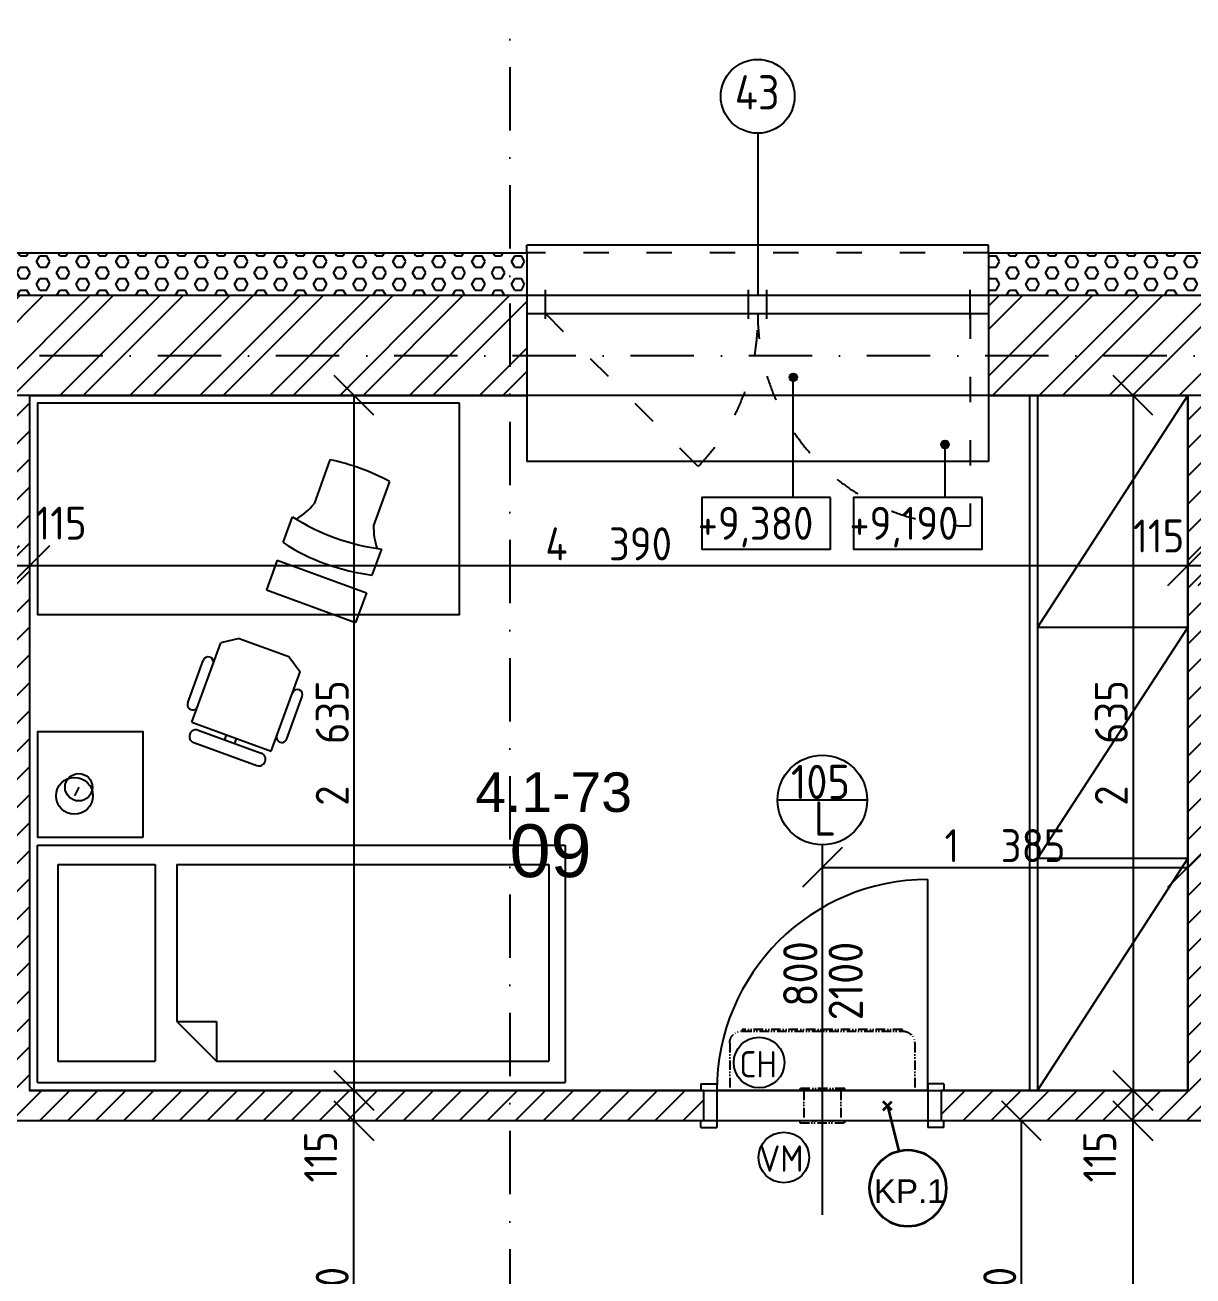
# Model space of a CAD drawing. Extents: x 4511820 to 5180432, y -1526536 to -944957.
# Drawn here: x 5030268 to 5034696, y -1072456 to -1067714 of the extents above; entities that cross this region are included whole.
import ezdxf

# ---------------------------------------------------------------- set-up
doc = ezdxf.new("R2010")
doc.units = 0
doc.header["$MEASUREMENT"] = 0
for name, pattern in [('ACAD_ISO03W100', [30, 12, -18]), ('ACAD_ISO12W100', [22, 12, -3, 0.5, -3, 0.5, -3]), ('BODKOCIARKOVANA_3', [5.6, 3, -1.3, 0, -1.3])]:
    doc.linetypes.add(name, pattern=pattern)
doc.layers.get('0').update_dxf_attribs({"linetype": 'CONTINUOUS'})
doc.layers.get('Defpoints').update_dxf_attribs({"color": 61, "linetype": 'CONTINUOUS'})
for name, color, linetype in [('DVERE', 45, 'CONTINUOUS'), ('HATCH', 7, 'CONTINUOUS'), ('KÓTY', 4, 'CONTINUOUS'), ('MÚRY', 1, 'CONTINUOUS'), ('OKNÁ', 143, 'CONTINUOUS'), ('osi', 253, 'CONTINUOUS'), ('Plochy', 41, 'CONTINUOUS'), ('POPIS', 7, 'CONTINUOUS'), ('TENKÁ', 7, 'CONTINUOUS'), ('ZARIADENIE', 47, 'CONTINUOUS'), ('ZZ-chladenie', 133, 'CONTINUOUS'), ('zz-vetr', 52, 'CONTINUOUS'), ('ŠRAFY', 82, 'CONTINUOUS')]:
    doc.layers.add(name, color=color, linetype=linetype)
doc.layers.add('preklady', color=74, linetype='CONTINUOUS', lineweight=35)
doc.styles.add('ARIAL', font='arial.ttf')
doc.styles.add('STYLE1', font='isocp.shx')
doc.dimstyles.new('STANDARD-50', dxfattribs={"dimtxt": 125, "dimasz": 150, "dimexe": 10, "dimexo": 200, "dimgap": 20, "dimtad": 1, "dimdsep": 46, "dimlunit": 6, "dimtxsty": 'STYLE1', "dimblk1": 'OBLIQUE', "dimblk2": 'OBLIQUE', "dimsah": 1, "dimcen": 2.5, "dimse1": 1, "dimse2": 1, "dimadec": 0, "dimazin": 0, "dimtfac": 1, "dimtmove": 1, "dimatfit": 3, "dimldrblk": 'OBLIQUE', "dimfxl": 1, "dimtolj": 1, "dimtzin": 0, "dimarcsym": 0})
pattern_1 = [(45, (462343.18, 70767), (-132.5825215, 132.5825215), []), (45, (462431.57, 70767), (-132.5825215, 132.5825215), [])]
pattern_2 = [(45, (515270.5, 400718.02), (-53.0330086, 53.0330086), [])]

# ---------------------------------------------------------------- blocks, each defined once
blk = doc.blocks.new('JEDNOPOSTEL')
at = {"layer": 'ZARIADENIE', "ltscale": 0.25}
for p, q in [((4449069, -1322230.2), (4447069, -1322230.2)), ((4447069, -1323130.2), (4447069, -1322230.2)), ((4449069, -1322230.2), (4449069, -1323130.2)), ((4449069, -1323130.2), (4447069, -1323130.2)), ((4448913, -1323349.6), (4448929.1, -1323317.4))]:
    blk.add_line(p, q, dxfattribs=at)
at = {"layer": 'ZARIADENIE', "color": 76, "ltscale": 0.25}
for p, q in [((4448390.6, -1322311.3), (4447130.6, -1322311.3)), ((4447130.6, -1323056.9), (4447130.6, -1322311.3)), ((4448540.6, -1322461.3), (4448390.6, -1322311.3)), ((4448390.6, -1322461.3), (4448390.6, -1322311.3)), ((4448992.6, -1322311.3), (4448623.3, -1322311.3)), ((4448623.3, -1323056.9), (4448623.3, -1322311.3)), ((4448992.6, -1323056.9), (4448992.6, -1322311.3)), ((4448540.6, -1322461.3), (4448390.6, -1322461.3)), ((4448540.6, -1323056.9), (4448540.6, -1322461.3)), ((4448540.6, -1323056.9), (4447130.6, -1323056.9)), ((4448992.6, -1323056.9), (4448623.3, -1323056.9))]:
    blk.add_line(p, q, dxfattribs=at)
at = {"layer": 'ZARIADENIE'}
blk.add_lwpolyline([(4448669, -1323160.2), (4448669, -1323560.2), (4449069, -1323560.2), (4449069, -1323160.2)], close=True, dxfattribs=at)
at = {"layer": 'ZARIADENIE', "ltscale": 0.25}
for centre, radius in [((4448929.1, -1323317.4), 69.7), ((4448913, -1323349.6), 51.9)]:
    blk.add_circle(centre, radius, dxfattribs=at)
blk = doc.blocks.new('_OBLIQUE')
at = {"color": 0, "linetype": 'ByBlock'}
blk.add_line((-0.5, -0.5), (0.5, 0.5), dxfattribs=at)
blk = doc.blocks.new('*D20401')
at = {"layer": 'Defpoints', "color": 0}
for p in [(5030171, -1069688.5), (5030286, -1069736.2), (5030286, -1069763.5)]:
    blk.add_point(p, dxfattribs=at)
at = {"layer": 'KÓTY', "color": 0, "lineweight": -2}
blk.add_line((5030171, -1069763.5), (5030286, -1069763.5), dxfattribs=at)
at = {"layer": 'KÓTY', "color": 0, "linetype": 'ByBlock', "lineweight": -2, "xscale": 150, "yscale": 150, "zscale": 150, "rotation": 180}
blk.add_blockref('_OBLIQUE', (5030171, -1069763.5), dxfattribs=at)
at = {"layer": 'KÓTY', "color": 0, "linetype": 'ByBlock', "lineweight": -2, "xscale": 150, "yscale": 150, "zscale": 150}
blk.add_blockref('_OBLIQUE', (5030286, -1069763.5), dxfattribs=at)
at = {"layer": 'KÓTY', "color": 0, "insert": (5030405, -1069602.5), "char_height": 125, "attachment_point": 5, "style": 'STYLE1'}
blk.add_mtext('\\A1;115', dxfattribs=at)
blk = doc.blocks.new('*D20402')
at = {"layer": 'Defpoints', "color": 0}
for p in [(5030286, -1069736.2), (5034676, -1069736.2), (5034676, -1069763.5)]:
    blk.add_point(p, dxfattribs=at)
at = {"layer": 'KÓTY', "color": 0, "lineweight": -2}
blk.add_line((5030286, -1069763.5), (5034676, -1069763.5), dxfattribs=at)
at = {"layer": 'KÓTY', "color": 0, "linetype": 'ByBlock', "lineweight": -2, "xscale": 150, "yscale": 150, "zscale": 150, "rotation": 180}
blk.add_blockref('_OBLIQUE', (5030286, -1069763.5), dxfattribs=at)
at = {"layer": 'KÓTY', "color": 0, "linetype": 'ByBlock', "lineweight": -2, "xscale": 150, "yscale": 150, "zscale": 150}
blk.add_blockref('_OBLIQUE', (5034676, -1069763.5), dxfattribs=at)
at = {"layer": 'KÓTY', "color": 0, "insert": (5032481, -1069681), "char_height": 125, "attachment_point": 5, "style": 'STYLE1'}
blk.add_mtext('\\A1;4ﾠ390', dxfattribs=at)
blk = doc.blocks.new('*D20403')
at = {"layer": 'Defpoints', "color": 0}
for p in [(5034676, -1069736.2), (5034791, -1069736.2), (5034791, -1069763.5)]:
    blk.add_point(p, dxfattribs=at)
at = {"layer": 'KÓTY', "color": 0, "lineweight": -2}
blk.add_line((5034676, -1069763.5), (5034791, -1069763.5), dxfattribs=at)
at = {"layer": 'KÓTY', "color": 0, "linetype": 'ByBlock', "lineweight": -2, "xscale": 150, "yscale": 150, "zscale": 150, "rotation": 180}
blk.add_blockref('_OBLIQUE', (5034676, -1069763.5), dxfattribs=at)
at = {"layer": 'KÓTY', "color": 0, "linetype": 'ByBlock', "lineweight": -2, "xscale": 150, "yscale": 150, "zscale": 150}
blk.add_blockref('_OBLIQUE', (5034791, -1069763.5), dxfattribs=at)
at = {"layer": 'KÓTY', "color": 0, "insert": (5034566, -1069651), "char_height": 125, "attachment_point": 5, "style": 'STYLE1'}
blk.add_mtext('\\A1;115', dxfattribs=at)
blk = doc.blocks.new('*D20405')
at = {"layer": 'Defpoints', "color": 0}
for p in [(5034676, -1070907.5), (5033291, -1071060.4), (5034676, -1071060.4)]:
    blk.add_point(p, dxfattribs=at)
at = {"layer": 'KÓTY', "color": 0, "lineweight": -2}
blk.add_line((5033291, -1070907.5), (5034676, -1070907.5), dxfattribs=at)
at = {"layer": 'KÓTY', "color": 0, "linetype": 'ByBlock', "lineweight": -2, "xscale": 150, "yscale": 150, "zscale": 150, "rotation": 180}
blk.add_blockref('_OBLIQUE', (5033291, -1070907.5), dxfattribs=at)
at = {"layer": 'KÓTY', "color": 0, "linetype": 'ByBlock', "lineweight": -2, "xscale": 150, "yscale": 150, "zscale": 150}
blk.add_blockref('_OBLIQUE', (5034676, -1070907.5), dxfattribs=at)
at = {"layer": 'KÓTY', "color": 0, "insert": (5033983.5, -1070825), "char_height": 125, "attachment_point": 5, "style": 'STYLE1'}
blk.add_mtext('\\A1;1ﾠ385', dxfattribs=at)
blk = doc.blocks.new('*D20495')
at = {"layer": 'Defpoints', "color": 0}
for p in [(5033521, -1071868.2), (5034469, -1071868.2), (5033521, -1075428.2)]:
    blk.add_point(p, dxfattribs=at)
at = {"layer": 'KÓTY', "color": 0, "lineweight": -2}
blk.add_line((5034469, -1075428.2), (5034469, -1071868.2), dxfattribs=at)
at = {"layer": 'KÓTY', "color": 0, "linetype": 'ByBlock', "lineweight": -2, "xscale": 150, "yscale": 150, "zscale": 150}
for p, rotation in [((5034469, -1071868.2), 90), ((5034469, -1075428.2), 270)]:
    blk.add_blockref('_OBLIQUE', p, dxfattribs=dict(at, rotation=rotation))
at = {"layer": 'KÓTY', "color": 0, "insert": (5034386.5, -1073648.2), "char_height": 125, "attachment_point": 5, "rotation": 90, "style": 'STYLE1'}
blk.add_mtext('\\A1;3ﾠ560', dxfattribs=at)
blk = doc.blocks.new('*D20496')
at = {"layer": 'Defpoints', "color": 0}
for p in [(5034676, -1069118.2), (5034469, -1071753.2), (5034676, -1071753.2)]:
    blk.add_point(p, dxfattribs=at)
at = {"layer": 'KÓTY', "color": 0, "lineweight": -2}
blk.add_line((5034469, -1069118.2), (5034469, -1071753.2), dxfattribs=at)
at = {"layer": 'KÓTY', "color": 0, "linetype": 'ByBlock', "lineweight": -2, "xscale": 150, "yscale": 150, "zscale": 150}
for p, rotation in [((5034469, -1069118.2), 90), ((5034469, -1071753.2), 270)]:
    blk.add_blockref('_OBLIQUE', p, dxfattribs=dict(at, rotation=rotation))
at = {"layer": 'KÓTY', "color": 0, "insert": (5034386.5, -1070435.7), "char_height": 125, "attachment_point": 5, "rotation": 90, "style": 'STYLE1'}
blk.add_mtext('\\A1;2ﾠ635', dxfattribs=at)
blk = doc.blocks.new('*D20497')
at = {"layer": 'Defpoints', "color": 0}
for p in [(5034676, -1071753.2), (5034469, -1071868.2), (5034676, -1071868.2)]:
    blk.add_point(p, dxfattribs=at)
at = {"layer": 'KÓTY', "color": 0, "lineweight": -2}
blk.add_line((5034469, -1071753.2), (5034469, -1071868.2), dxfattribs=at)
at = {"layer": 'KÓTY', "color": 0, "linetype": 'ByBlock', "lineweight": -2, "xscale": 150, "yscale": 150, "zscale": 150}
for p, rotation in [((5034469, -1071753.2), 90), ((5034469, -1071868.2), 270)]:
    blk.add_blockref('_OBLIQUE', p, dxfattribs=dict(at, rotation=rotation))
at = {"layer": 'KÓTY', "color": 0, "insert": (5034342.5, -1072005), "char_height": 125, "attachment_point": 5, "rotation": 90, "style": 'STYLE1'}
blk.add_mtext('\\A1;115', dxfattribs=at)
blk = doc.blocks.new('*D20499')
at = {"layer": 'Defpoints', "color": 0}
for p in [(5033521, -1071868.2), (5034046, -1071868.2), (5033521, -1073428.2)]:
    blk.add_point(p, dxfattribs=at)
at = {"layer": 'KÓTY', "color": 0, "lineweight": -2}
blk.add_line((5034046, -1073428.2), (5034046, -1071868.2), dxfattribs=at)
at = {"layer": 'KÓTY', "color": 0, "linetype": 'ByBlock', "lineweight": -2, "xscale": 150, "yscale": 150, "zscale": 150}
for p, rotation in [((5034046, -1071868.2), 90), ((5034046, -1073428.2), 270)]:
    blk.add_blockref('_OBLIQUE', p, dxfattribs=dict(at, rotation=rotation))
at = {"layer": 'KÓTY', "color": 0, "insert": (5033963.5, -1072648.2), "char_height": 125, "attachment_point": 5, "rotation": 90, "style": 'STYLE1'}
blk.add_mtext('\\A1;1ﾠ560', dxfattribs=at)
blk = doc.blocks.new('*D20502')
at = {"layer": 'Defpoints', "color": 0}
for p in [(5031515.5, -1071868.2), (5031696, -1071868.2), (5031696, -1073428.2)]:
    blk.add_point(p, dxfattribs=at)
at = {"layer": 'KÓTY', "color": 0, "lineweight": -2}
blk.add_line((5031515.5, -1073428.2), (5031515.5, -1071868.2), dxfattribs=at)
at = {"layer": 'KÓTY', "color": 0, "linetype": 'ByBlock', "lineweight": -2, "xscale": 150, "yscale": 150, "zscale": 150}
for p, rotation in [((5031515.5, -1071868.2), 90), ((5031515.5, -1073428.2), 270)]:
    blk.add_blockref('_OBLIQUE', p, dxfattribs=dict(at, rotation=rotation))
at = {"layer": 'KÓTY', "color": 0, "insert": (5031433, -1072648.2), "char_height": 125, "attachment_point": 5, "rotation": 90, "style": 'STYLE1'}
blk.add_mtext('\\A1;1ﾠ560', dxfattribs=at)
blk = doc.blocks.new('*D20503')
at = {"layer": 'Defpoints', "color": 0}
for p in [(5031722.5, -1069118.2), (5031515.5, -1071753.2), (5031722.5, -1071753.2)]:
    blk.add_point(p, dxfattribs=at)
at = {"layer": 'KÓTY', "color": 0, "lineweight": -2}
blk.add_line((5031515.5, -1069118.2), (5031515.5, -1071753.2), dxfattribs=at)
at = {"layer": 'KÓTY', "color": 0, "linetype": 'ByBlock', "lineweight": -2, "xscale": 150, "yscale": 150, "zscale": 150}
for p, rotation in [((5031515.5, -1069118.2), 90), ((5031515.5, -1071753.2), 270)]:
    blk.add_blockref('_OBLIQUE', p, dxfattribs=dict(at, rotation=rotation))
at = {"layer": 'KÓTY', "color": 0, "insert": (5031433, -1070435.7), "char_height": 125, "attachment_point": 5, "rotation": 90, "style": 'STYLE1'}
blk.add_mtext('\\A1;2ﾠ635', dxfattribs=at)
blk = doc.blocks.new('*D20504')
at = {"layer": 'Defpoints', "color": 0}
for p in [(5031722.5, -1071753.2), (5031515.5, -1071868.2), (5031722.5, -1071868.2)]:
    blk.add_point(p, dxfattribs=at)
at = {"layer": 'KÓTY', "color": 0, "lineweight": -2}
blk.add_line((5031515.5, -1071753.2), (5031515.5, -1071868.2), dxfattribs=at)
at = {"layer": 'KÓTY', "color": 0, "linetype": 'ByBlock', "lineweight": -2, "xscale": 150, "yscale": 150, "zscale": 150}
for p, rotation in [((5031515.5, -1071753.2), 90), ((5031515.5, -1071868.2), 270)]:
    blk.add_blockref('_OBLIQUE', p, dxfattribs=dict(at, rotation=rotation))
at = {"layer": 'KÓTY', "color": 0, "insert": (5031389, -1072005), "char_height": 125, "attachment_point": 5, "rotation": 90, "style": 'STYLE1'}
blk.add_mtext('\\A1;115', dxfattribs=at)
blk = doc.blocks.new('chlad2')
at = {"layer": 'ZZ-chladenie', "linetype": 'ACAD_ISO12W100', "ltscale": 3}
for p, q in [((5102412.5, -1105747.3), (5102592.5, -1105747.3)), ((5102412.5, -1106448.4), (5102592.5, -1106448.4))]:
    blk.add_line(p, q, dxfattribs=at)
blk.add_lwpolyline([(5102367.5, -1106402), (5102360.8, -1106402), (5102360.8, -1105794.8), (5102367.5, -1105794.8)], close=True, dxfattribs=at)
for centre, start, end in [((5102412.5, -1105792.3), 90, 180), ((5102412.5, -1106403.4), 180, 270)]:
    blk.add_arc(centre, 45, start, end, dxfattribs=at)
blk = doc.blocks.new('*D45349')
at = {"layer": 'Defpoints', "color": 0}
for p in [(5032171, -1066883.6), (5030171, -1068738.2), (5032171, -1068738.2)]:
    blk.add_point(p, dxfattribs=at)
at = {"layer": 'KÓTY', "color": 0, "lineweight": -2}
blk.add_line((5030171, -1066883.6), (5032171, -1066883.6), dxfattribs=at)
at = {"layer": 'KÓTY', "color": 0, "linetype": 'ByBlock', "lineweight": -2, "xscale": 150, "yscale": 150, "zscale": 150, "rotation": 180}
blk.add_blockref('_OBLIQUE', (5030171, -1066883.6), dxfattribs=at)
at = {"layer": 'KÓTY', "color": 0, "linetype": 'ByBlock', "lineweight": -2, "xscale": 150, "yscale": 150, "zscale": 150}
blk.add_blockref('_OBLIQUE', (5032171, -1066883.6), dxfattribs=at)
at = {"layer": 'KÓTY', "color": 0, "insert": (5031171, -1066801.1), "char_height": 125, "attachment_point": 5, "style": 'STYLE1'}
blk.add_mtext('\\A1;2ﾠ000', dxfattribs=at)
blk = doc.blocks.new('*D45350')
at = {"layer": 'Defpoints', "color": 0}
for p in [(5033921, -1066883.6), (5032171, -1068738.2), (5033921, -1068738.2)]:
    blk.add_point(p, dxfattribs=at)
at = {"layer": 'KÓTY', "color": 0, "lineweight": -2}
blk.add_line((5032171, -1066883.6), (5033921, -1066883.6), dxfattribs=at)
at = {"layer": 'KÓTY', "color": 0, "linetype": 'ByBlock', "lineweight": -2, "xscale": 150, "yscale": 150, "zscale": 150, "rotation": 180}
blk.add_blockref('_OBLIQUE', (5032171, -1066883.6), dxfattribs=at)
at = {"layer": 'KÓTY', "color": 0, "linetype": 'ByBlock', "lineweight": -2, "xscale": 150, "yscale": 150, "zscale": 150}
blk.add_blockref('_OBLIQUE', (5033921, -1066883.6), dxfattribs=at)
at = {"layer": 'KÓTY', "color": 0, "insert": (5033046, -1066801.1), "char_height": 125, "attachment_point": 5, "style": 'STYLE1'}
blk.add_mtext('\\A1;1ﾠ750', dxfattribs=at)
blk = doc.blocks.new('*D45351')
at = {"layer": 'Defpoints', "color": 0}
for p in [(5035671, -1066883.6), (5033921, -1068738.2), (5035671, -1068738.2)]:
    blk.add_point(p, dxfattribs=at)
at = {"layer": 'KÓTY', "color": 0, "lineweight": -2}
blk.add_line((5033921, -1066883.6), (5035671, -1066883.6), dxfattribs=at)
at = {"layer": 'KÓTY', "color": 0, "linetype": 'ByBlock', "lineweight": -2, "xscale": 150, "yscale": 150, "zscale": 150, "rotation": 180}
blk.add_blockref('_OBLIQUE', (5033921, -1066883.6), dxfattribs=at)
at = {"layer": 'KÓTY', "color": 0, "linetype": 'ByBlock', "lineweight": -2, "xscale": 150, "yscale": 150, "zscale": 150}
blk.add_blockref('_OBLIQUE', (5035671, -1066883.6), dxfattribs=at)
at = {"layer": 'KÓTY', "color": 0, "insert": (5034796, -1066801.1), "char_height": 125, "attachment_point": 5, "style": 'STYLE1'}
blk.add_mtext('\\A1;1ﾠ750', dxfattribs=at)

msp = doc.modelspace()

# ---------------------------------------------------------------- hatches: boundary and pattern name
at = {"layer": 'HATCH'}
h = msp.add_hatch(color=256, dxfattribs=at)
h.dxf.hatch_style = 1
h.paths.add_polyline_path([(5033196, -1069049.672, -2.41421356), (5033181, -1069034.672, -0.41421356)])
h = msp.add_hatch(color=256, dxfattribs=at)
h.dxf.hatch_style = 1
h.paths.add_polyline_path([(5033771, -1069304.172, -2.41421356), (5033756, -1069289.172, -0.41421356)])
at = {"layer": 'ŠRAFY'}
h = msp.add_hatch(dxfattribs=at)
h.set_pattern_fill('HEX', color=256, scale=200)
h.paths.add_polyline_path([(5032171, -1068738.172), (5032171, -1068578.172), (5030171, -1068578.172), (5030171, -1068738.172)])
h = msp.add_hatch(dxfattribs=at)
h.set_pattern_fill('HEX', color=256, scale=200)
h.paths.add_polyline_path([(5035671, -1068578.172), (5033921, -1068578.172), (5033921, -1068738.172), (5035671, -1068738.172)])
h = msp.add_hatch(dxfattribs=at)
h.set_pattern_fill('ANSI32', color=256, scale=500)
h.set_pattern_definition(pattern_1)
h.paths.add_polyline_path([(5030171, -1068738.172), (5030171, -1068808.172), (5030171, -1069118.172), (5030286, -1069118.172), (5032171, -1069118.172), (5032171, -1068808.172), (5032171, -1068738.172)])
h = msp.add_hatch(dxfattribs=at)
h.set_pattern_fill('ANSI32', color=256, scale=500)
h.set_pattern_definition(pattern_1)
h.paths.add_polyline_path([(5033921, -1068738.172), (5033921, -1068808.172), (5033921, -1069118.172), (5034676, -1069118.172), (5034791, -1069118.172), (5035671, -1069118.172), (5035671, -1068808.172), (5035671, -1068738.172)])
at = {"layer": 'ŠRAFY', "ltscale": 0.25}
h = msp.add_hatch(dxfattribs=at)
h.set_pattern_fill('ANSI31', color=256, scale=600, style=0)
h.set_pattern_definition(pattern_2)
h.paths.add_polyline_path([(5032841, -1071868.172), (5032841, -1071753.172), (5032831, -1071753.172), (5030286, -1071753.172), (5030286, -1069118.172), (5030171, -1069118.172), (5030171, -1071868.172), (5032831, -1071868.172)])
h = msp.add_hatch(dxfattribs=at)
h.set_pattern_fill('ANSI31', color=256, scale=600, style=0)
h.set_pattern_definition(pattern_2)
h.paths.add_polyline_path([(5034831, -1071868.172), (5034841, -1071868.172), (5034841, -1071753.172), (5034831, -1071753.172), (5034791, -1071753.172), (5034791, -1069118.172), (5034676, -1069118.172), (5034676, -1071753.172), (5033751, -1071753.172), (5033741, -1071753.172), (5033741, -1071868.172), (5033751, -1071868.172)])

# ---------------------------------------------------------------- linework, layer by layer
at = {"layer": 'DVERE', "ltscale": 0.25}
for p, q in [((5033461, -1070652.016), (5033121, -1070652.016)), ((5033291, -1072224.672), (5033291, -1070822.016)), ((5033691, -1071753.172), (5033691, -1070953.172)), ((5032831, -1071728.172), (5032891, -1071728.172)), ((5032831, -1071728.172), (5032831, -1071753.172)), ((5032891, -1071728.172), (5032891, -1071893.172)), ((5033751, -1071728.172), (5033691, -1071728.172)), ((5033691, -1071728.172), (5033691, -1071893.172)), ((5033751, -1071728.172), (5033751, -1071753.172)), ((5033691, -1071753.172), (5032891, -1071753.172)), ((5032831, -1071893.172), (5032831, -1071868.172)), ((5033691, -1071868.172), (5032891, -1071868.172)), ((5033751, -1071893.172), (5033751, -1071868.172)), ((5032831, -1071893.172), (5032891, -1071893.172)), ((5033751, -1071893.172), (5033691, -1071893.172))]:
    msp.add_line(p, q, dxfattribs=at)
msp.add_circle((5033291, -1070652.016), 170, dxfattribs=at)
msp.add_arc((5033691, -1071753.172), 800, 90, 180, dxfattribs=at)
at = {"layer": 'MÚRY'}
for p, q in [((5030171, -1068578.172), (5032171, -1068578.172)), ((5032171, -1068578.172), (5032171, -1069118.172)), ((5033921, -1068578.172), (5035671, -1068578.172)), ((5033921, -1068578.172), (5033921, -1069118.172)), ((5030286, -1069118.172), (5032171, -1069118.172)), ((5030286, -1069118.172), (5030286, -1071753.172)), ((5033921, -1069118.172), (5034676, -1069118.172)), ((5034676, -1069118.172), (5034676, -1071753.172)), ((5032841, -1071753.172), (5030286, -1071753.172)), ((5032841, -1071753.172), (5032841, -1071868.172)), ((5034676, -1071753.172), (5033741, -1071753.172)), ((5032841, -1071868.172), (5030171, -1071868.172)), ((5034841, -1071868.172), (5033741, -1071868.172))]:
    msp.add_line(p, q, dxfattribs=at)
at = {"layer": 'MÚRY', "ltscale": 0.25}
for p, q in [((5032841, -1071753.172), (5032841, -1071868.172)), ((5033741, -1071753.172), (5033741, -1071868.172))]:
    msp.add_line(p, q, dxfattribs=at)
at = {"layer": 'OKNÁ', "ltscale": 0.25}
for p, q in [((5033046, -1068124.318), (5033046, -1068738.172)), ((5032171, -1068738.172), (5033921, -1068738.172)), ((5032241, -1068828.172), (5032241, -1068718.172)), ((5032241, -1068828.172), (5032241, -1068718.172)), ((5033011, -1068828.172), (5033011, -1068718.172)), ((5033011, -1068828.172), (5033011, -1068718.172)), ((5033081, -1068828.172), (5033081, -1068718.172)), ((5033081, -1068828.172), (5033081, -1068718.172)), ((5033851, -1068828.172), (5033851, -1068718.172)), ((5033851, -1068828.172), (5033851, -1068718.172)), ((5032171, -1068808.172), (5033921, -1068808.172))]:
    msp.add_line(p, q, dxfattribs=at)
at = {"layer": 'OKNÁ', "linetype": 'ACAD_ISO03W100', "ltscale": 8}
for p, q in [((5032241, -1068808.172), (5032820.309, -1069387.481)), ((5033851, -1068808.172), (5033851, -1069613.172))]:
    msp.add_line(p, q, dxfattribs=at)
at = {"layer": 'OKNÁ', "ltscale": 0.25}
msp.add_circle((5033046, -1067984.318), 140, dxfattribs=at)
at = {"layer": 'OKNÁ', "linetype": 'ACAD_ISO03W100', "ltscale": 8}
for centre, radius, start, end in [((5032241, -1068828.172), 805.248, 316.006306, 1.423205), ((5033851, -1068808.172), 805, 180, 270)]:
    msp.add_arc(centre, radius, start, end, dxfattribs=at)
at = {"layer": 'osi', "linetype": 'BODKOCIARKOVANA_3', "ltscale": 80}
for p, q in [((5032106, -1047260.98), (5032106, -1084778.172)), ((5041766, -1068968.172), (4978096, -1068968.172))]:
    msp.add_line(p, q, dxfattribs=at)
at = {"layer": 'Plochy'}
for points in [[(5034676, -1069118.172), (5030286, -1069118.172), (5030286, -1071753.172), (5034676, -1071753.172)], [(5034121, -1075728.172), (5035791, -1075728.172), (5035791, -1071893.172), (5035791, -1071868.172), (5030171, -1071868.172), (5030171, -1073428.172), (5033521, -1073428.172), (5033521, -1075428.172), (5034121, -1075428.172), (5034121, -1075728.172)]]:
    msp.add_lwpolyline(points, close=True, dxfattribs=at)
at = {"layer": 'preklady'}
for p, q in [((5033521.765, -1071827.999), (5033554.999, -1071794.765)), ((5033555, -1071828), (5033521.766, -1071794.766)), ((5033538.383, -1071811.383), (5033580.588, -1071982.725))]:
    msp.add_line(p, q, dxfattribs=at)
at = {"layer": 'preklady', "ltscale": 0.25}
msp.add_circle((5033615.267, -1072123.517), 145, dxfattribs=at)
at = {"layer": 'TENKÁ', "ltscale": 0.25}
for p, q in [((5033921, -1068548.172), (5032171, -1068548.172)), ((5032171, -1068578.172), (5032171, -1068548.172)), ((5033921, -1068578.172), (5033921, -1068548.172))]:
    msp.add_line(p, q, dxfattribs=at)
at = {"layer": 'TENKÁ', "linetype": 'ACAD_ISO03W100', "ltscale": 8}
msp.add_line((5033921, -1068578.172), (5032171, -1068578.172), dxfattribs=at)
at = {"layer": 'TENKÁ'}
for p, q in [((5030171, -1068738.172), (5032171, -1068738.172)), ((5033921, -1068738.172), (5035671, -1068738.172)), ((5033181, -1069505.672), (5033181, -1069049.672)), ((5030286, -1069118.172), (5030171, -1069118.172)), ((5033921, -1069118.172), (5032171, -1069118.172)), ((5032171, -1069118.172), (5032171, -1069368.172)), ((5033921, -1069118.172), (5033921, -1069368.172)), ((5034791, -1069118.172), (5034676, -1069118.172)), ((5033756, -1069505.672), (5033756, -1069304.172)), ((5033921, -1069368.172), (5032171, -1069368.172))]:
    msp.add_line(p, q, dxfattribs=at)
for points in [[(5033322.307, -1069505.672), (5032834.693, -1069505.672), (5032834.693, -1069701.071), (5033322.307, -1069701.071)], [(5033897.307, -1069505.672), (5033409.693, -1069505.672), (5033409.693, -1069701.071), (5033897.307, -1069701.071)]]:
    msp.add_lwpolyline(points, close=True, dxfattribs=at)
for centre in [(5033181, -1069049.672), (5033756, -1069304.172)]:
    msp.add_circle(centre, 15, dxfattribs=at)
at = {"layer": 'ZARIADENIE'}
for p, q in [((5034076, -1069118.172), (5034076, -1071753.172)), ((5034106, -1069118.172), (5034106, -1071753.172)), ((5034106, -1069998.172), (5034676, -1069118.172)), ((5034106, -1070873.172), (5034676, -1069998.172)), ((5034676, -1069998.172), (5034106, -1069998.172)), ((5034106, -1071753.172), (5034676, -1070873.172)), ((5034676, -1070873.172), (5034106, -1070873.172))]:
    msp.add_line(p, q, dxfattribs=at)
at = {"layer": 'ZARIADENIE', "color": 8, "ltscale": 0.25}
for p, q in [((5031424.58, -1069362.371), (5031364.059, -1069528.648)), ((5031650.106, -1069444.456), (5031589.586, -1069610.733)), ((5031246.452, -1069676.343), (5031282.292, -1069577.874)), ((5031584.742, -1069799.47), (5031620.581, -1069701.001)), ((5031224.384, -1069743.021), (5031183.342, -1069855.784)), ((5031224.384, -1069743.021), (5031562.674, -1069866.148)), ((5031183.342, -1069855.784), (5031521.631, -1069978.912)), ((5031562.674, -1069866.148), (5031521.631, -1069978.912))]:
    msp.add_line(p, q, dxfattribs=at)
at = {"layer": 'ZARIADENIE', "color": 33, "ltscale": 0.25}
for p, q in [((5030901.018, -1070357.05), (5031010.465, -1070056.349)), ((5031080.527, -1070039.282), (5031010.465, -1070056.349)), ((5031080.527, -1070039.282), (5031268.466, -1070107.686)), ((5031268.466, -1070107.686), (5031311.166, -1070165.795)), ((5030885.17, -1070283.641), (5030943.755, -1070122.681)), ((5031201.72, -1070466.497), (5031311.166, -1070165.795)), ((5031261.047, -1070420.449), (5031319.632, -1070259.489)), ((5030901.018, -1070357.05), (5031201.72, -1070466.497)), ((5030924.993, -1070387.06), (5031164.064, -1070474.075)), ((5030907.892, -1070434.044), (5031146.963, -1070521.059)), ((5031025.735, -1070423.727), (5031032.575, -1070404.933)), ((5031063.322, -1070437.408), (5031070.163, -1070418.614))]:
    msp.add_line(p, q, dxfattribs=at)
at = {"layer": 'ZARIADENIE'}
msp.add_lwpolyline([(5031916, -1069148.172), (5030316, -1069148.172), (5030316, -1069948.172), (5031916, -1069948.172)], close=True, dxfattribs=at)
at = {"layer": 'ZARIADENIE', "color": 8, "ltscale": 0.25}
for centre, radius, start, end in [((5031259.905, -1070165.665), 820, 61.585032, 78.414968), ((5031154.433, -1069358.198), 270.179, 301.971902, 320.884963), ((5031725.053, -1068887.683), 820, 237.319617, 262.680384), ((5031859.732, -1069614.906), 270.179, 179.115037, 198.028098), ((5031689.213, -1068986.152), 820, 237.319617, 262.680384)]:
    msp.add_arc(centre, radius, start, end, dxfattribs=at)
at = {"layer": 'ZARIADENIE', "color": 33, "ltscale": 0.25}
for centre, radius, start, end in [((5030962.548, -1070129.521), 20, 340, 160), ((5031300.838, -1070252.649), 20, 340, 160), ((5030903.964, -1070290.481), 20, 160, 340), ((5030916.442, -1070410.552), 25, 70, 250), ((5031242.253, -1070413.609), 20, 160, 340), ((5031155.514, -1070497.567), 25, 250, 70)]:
    msp.add_arc(centre, radius, start, end, dxfattribs=at)
at = {"layer": 'ZZ-chladenie'}
msp.add_circle((5033050.962, -1071647.222), 96, dxfattribs=at)
at = {"layer": 'zz-vetr', "linetype": 'ACAD_ISO12W100', "lineweight": -2, "ltscale": 3}
for p, q in [((5033221, -1071753.172), (5033221, -1071868.172)), ((5033361, -1071753.172), (5033361, -1071868.172))]:
    msp.add_line(p, q, dxfattribs=at)
for points in [[(5033376, -1071753.172), (5033376, -1071746.172), (5033206, -1071746.172), (5033206, -1071753.172)], [(5033376, -1071875.172), (5033376, -1071868.172), (5033206, -1071868.172), (5033206, -1071875.172)]]:
    msp.add_lwpolyline(points, close=True, dxfattribs=at)
at = {"layer": 'zz-vetr'}
msp.add_circle((5033145.038, -1072007.108), 96, dxfattribs=at)

# ---------------------------------------------------------------- block references
at = {"layer": 'ZARIADENIE', "color": 2, "rotation": 180}
msp.add_blockref('JEDNOPOSTEL', (9479385, -2393953.363), dxfattribs=at)
at = {"layer": 'ZZ-chladenie', "xscale": -1, "rotation": 89.99999999999991}
msp.add_blockref('chlad2', (3927192.594, 4030839.328), dxfattribs=at)

# ---------------------------------------------------------------- texts
at = {"layer": 'DVERE', "style": 'STYLE1'}
for s, p in [('105', (5033171.97, -1070648.516)), ('L', (5033258.97, -1070787.152))]:
    msp.add_text(s, height=130, dxfattribs=at).set_placement(p)
at = {"layer": 'POPIS', "lineweight": 40, "ltscale": 0.25, "style": 'ARIAL'}
for s, height, p in [('4.1-73', 150, (5031975.269, -1070697.27)), ('09', 200, (5032105.311, -1070944.27))]:
    msp.add_text(s, height=height, dxfattribs=at).set_placement(p)
at = {"layer": 'preklady', "linetype": 'Continuous', "lineweight": 20, "style": 'ARIAL'}
msp.add_text('KP.1', height=90, dxfattribs=at).set_placement((5033486.003, -1072179.774))
at = {"layer": 'TENKÁ', "style": 'STYLE1'}
msp.add_text('43', height=130, dxfattribs=at).set_placement((5032958.97, -1068034.318))
at = {"layer": 'TENKÁ', "ltscale": 0.25, "style": 'STYLE1'}
for s, p in [('+9,380', (5032818.754, -1069665.49)), ('+9,190', (5033393.754, -1069665.49))]:
    msp.add_text(s, height=125, dxfattribs=at).set_placement(p)
at = {"layer": 'TENKÁ', "linetype": 'Continuous', "style": 'STYLE1'}
for s, p in [('800', (5033272.417, -1071435.475)), ('2100', (5033444.524, -1071487.249))]:
    msp.add_text(s, height=130, rotation=90, dxfattribs=at).set_placement(p)
at = {"layer": 'ZZ-chladenie', "style": 'STYLE1'}
msp.add_text('CH', height=100, dxfattribs=at).set_placement((5032976.335, -1071703.422))
at = {"layer": 'zz-vetr', "style": 'STYLE1'}
msp.add_text('VM', height=100, dxfattribs=at).set_placement((5033050.731, -1072061.121))

# ---------------------------------------------------------------- dimensions: what is measured, and where the dimension line sits
at = {"layer": 'KÓTY'}
for base, p1, p2, picture, middle in [((5032171, -1066883.627), (5030171, -1068738.172), (5032171, -1068738.172), '*D45349', (5031171, -1066801.084)), ((5033921, -1066883.627), (5032171, -1068738.172), (5033921, -1068738.172), '*D45350', (5033046, -1066801.084)), ((5035671, -1066883.627), (5033921, -1068738.172), (5035671, -1068738.172), '*D45351', (5034796, -1066801.084))]:
    dim = msp.add_linear_dim(base=base, p1=p1, p2=p2, dimstyle='STANDARD-50', override={"dimtxsty": 'STYLE1', "dimldrblk": 'OBLIQUE'}, dxfattribs=at)
    dim.commit()
    dim.dimension.update_dxf_attribs({"geometry": picture, "text_midpoint": middle})
for base, p1, p2, picture, middle in [((5031515.5, -1071753.172), (5031722.5, -1069118.172), (5031722.5, -1071753.172), '*D20503', (5031432.957, -1070435.672)), ((5034469, -1071753.172), (5034676, -1069118.172), (5034676, -1071753.172), '*D20496', (5034386.457, -1070435.672)), ((5031515.5, -1071868.172), (5031696, -1073428.172), (5031696, -1071868.172), '*D20502', (5031432.957, -1072648.172)), ((5034469, -1071868.172), (5033521, -1075428.172), (5033521, -1071868.172), '*D20495', (5034386.457, -1073648.172)), ((5034046, -1071868.172), (5033521, -1073428.172), (5033521, -1071868.172), '*D20499', (5033963.457, -1072648.172))]:
    dim = msp.add_linear_dim(base=base, p1=p1, p2=p2, angle=90, dimstyle='STANDARD-50', dxfattribs=at)
    dim.commit()
    dim.dimension.update_dxf_attribs({"geometry": picture, "text_midpoint": middle})
for base, p1, p2, picture, middle in [((5030286, -1069763.5), (5030171, -1069688.5), (5030286, -1069736.191), '*D20401', (5030405, -1069685)), ((5034791, -1069763.5), (5034676, -1069736.191), (5034791, -1069736.191), '*D20403', (5034566, -1069733.5))]:
    dim = msp.add_linear_dim(base=base, p1=p1, p2=p2, dimstyle='STANDARD-50', dxfattribs=at)
    dim.commit()
    dim.dimension.update_dxf_attribs({"geometry": picture, "text_midpoint": middle, "dimtype": 160})
for base, p1, p2, picture, middle in [((5034676, -1069763.5), (5030286, -1069736.191), (5034676, -1069736.191), '*D20402', (5032481, -1069680.957)), ((5034676, -1070907.5), (5033291, -1071060.352), (5034676, -1071060.352), '*D20405', (5033983.5, -1070824.957))]:
    dim = msp.add_linear_dim(base=base, p1=p1, p2=p2, dimstyle='STANDARD-50', dxfattribs=at)
    dim.commit()
    dim.dimension.update_dxf_attribs({"geometry": picture, "text_midpoint": middle})
for base, p1, p2, picture, middle in [((5031515.5, -1071868.172), (5031722.5, -1071753.172), (5031722.5, -1071868.172), '*D20504', (5031471.5, -1072005)), ((5034469, -1071868.172), (5034676, -1071753.172), (5034676, -1071868.172), '*D20497', (5034425, -1072005))]:
    dim = msp.add_linear_dim(base=base, p1=p1, p2=p2, angle=90, dimstyle='STANDARD-50', dxfattribs=at)
    dim.commit()
    dim.dimension.update_dxf_attribs({"geometry": picture, "text_midpoint": middle, "dimtype": 160})

doc.saveas('drawing.dxf')
